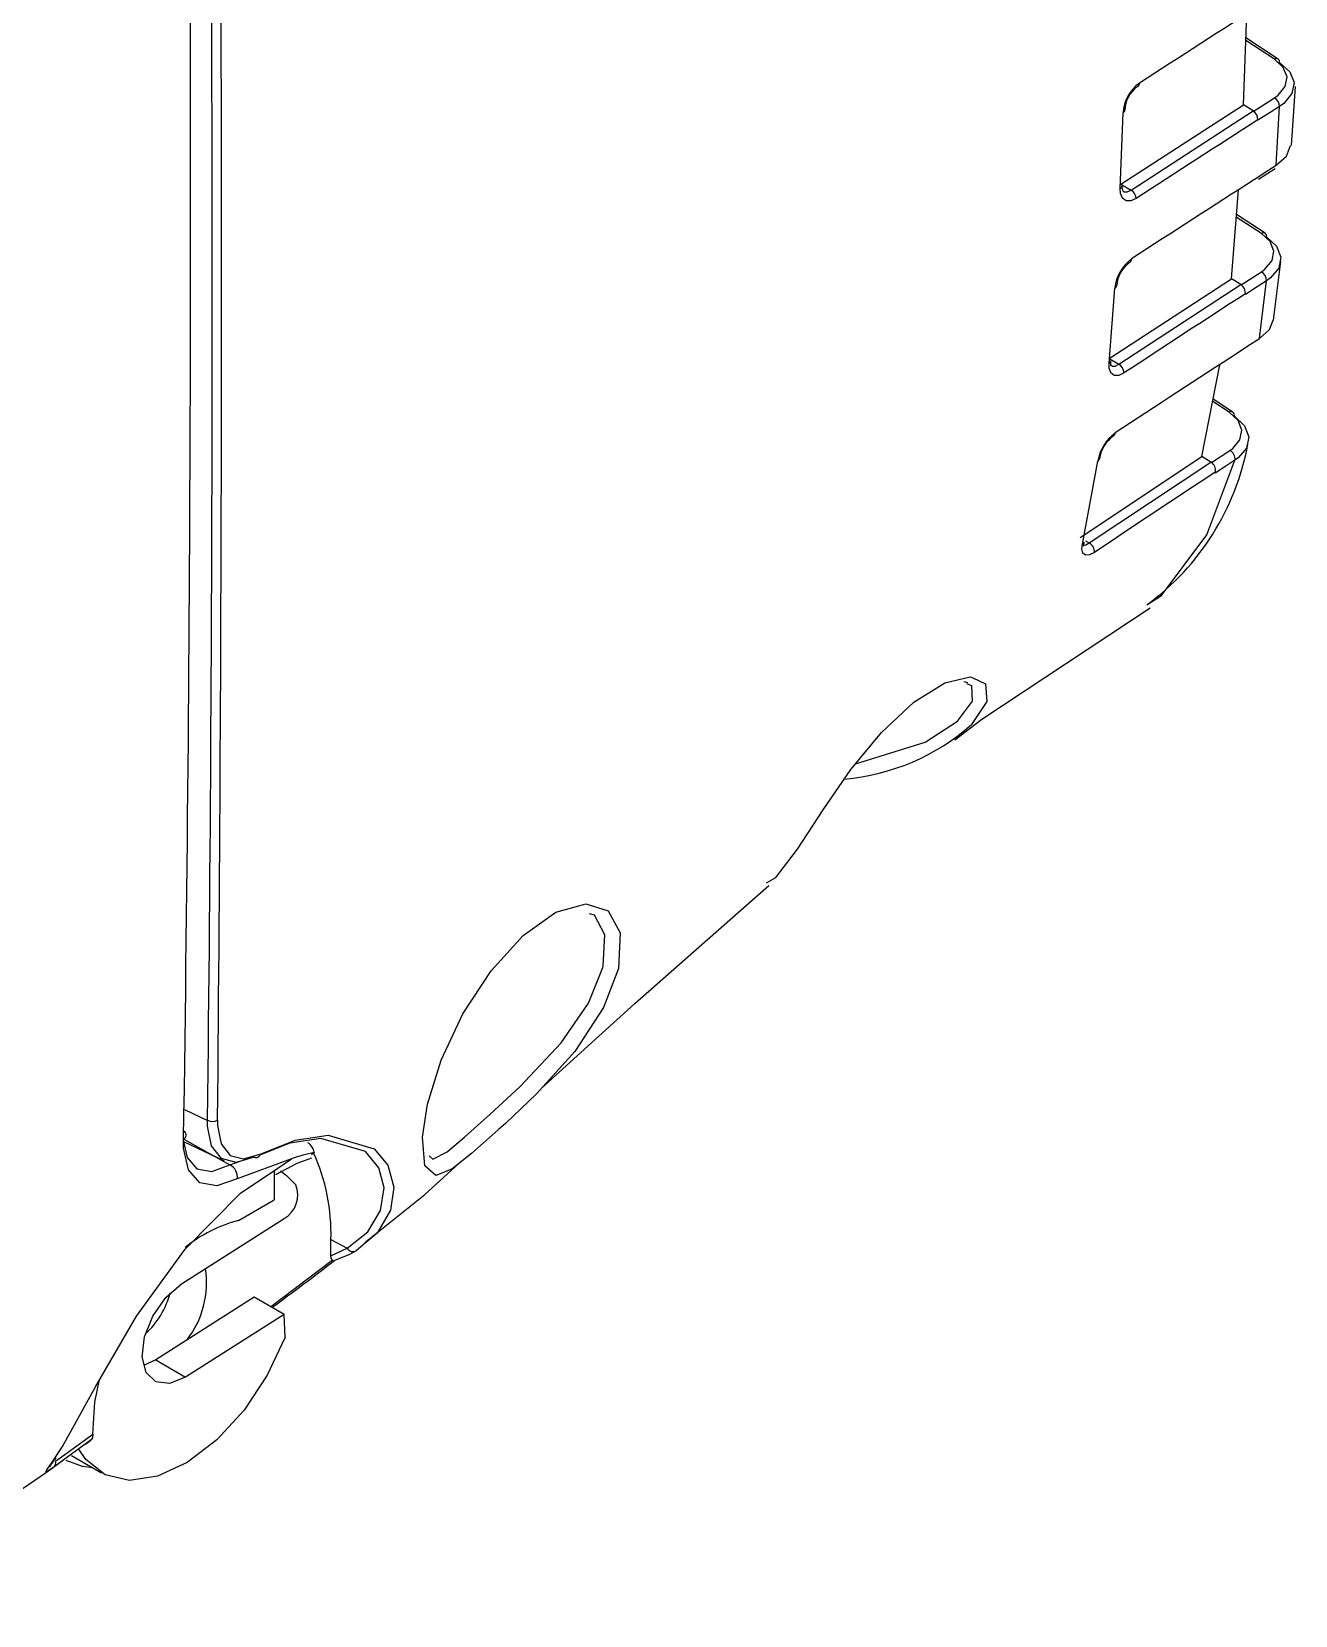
# Model space of a CAD drawing. Header units: inches. Extents: x 2.5 to 102.3, y 2 to 82.2.
# Drawn here: x 63.755 to 65.398, y 47.295 to 49.354 of the extents above; entities that cross this region are included whole.
import ezdxf

# ---------------------------------------------------------------- set-up
doc = ezdxf.new("R2010")
doc.units = ezdxf.units.IN
doc.header["$MEASUREMENT"] = 0

msp = doc.modelspace()

# ---------------------------------------------------------------- linework, layer by layer
for p, q in [((65.3308, 49.2588), (65.3352, 49.377)), ((65.3711, 49.3181), (65.3339, 49.3424)), ((65.3761, 49.3184), (65.334, 49.3458)), ((65.3934, 49.2058), (65.3983, 49.2829)), ((65.1715, 49.1559), (65.3308, 49.2588)), ((65.3436, 49.2509), (65.3308, 49.2588)), ((65.3435, 49.2504), (65.371, 49.268)), ((65.3734, 49.1803), (65.3777, 49.2568)), ((65.1706, 49.15), (65.1743, 49.2485)), ((65.1846, 49.1481), (65.3436, 49.2509)), ((65.3496, 49.2393), (65.3496, 49.2388)), ((65.3503, 49.1621), (65.372, 49.1761)), ((65.1715, 49.1559), (65.1846, 49.1481)), ((65.3454, 49.1624), (65.3454, 49.1618)), ((65.3151, 49.0328), (65.3243, 49.1483)), ((65.3541, 49.0916), (65.3215, 49.1129)), ((65.359, 49.0919), (65.3218, 49.1162)), ((65.3701, 48.9789), (65.3796, 49.0551)), ((65.156, 48.9292), (65.3151, 49.0328)), ((65.3275, 49.0251), (65.3151, 49.0328)), ((65.3279, 49.0248), (65.3541, 49.0417)), ((65.156, 48.9229), (65.1637, 49.0205)), ((65.1687, 48.9216), (65.3275, 49.0251)), ((65.3335, 49.0131), (65.3334, 49.0124)), ((65.156, 48.9292), (65.1687, 48.9216)), ((65.3244, 48.9375), (65.3243, 48.9367)), ((65.2768, 48.8016), (65.3001, 48.921)), ((65.3121, 48.8592), (65.2908, 48.8732)), ((65.3171, 48.8594), (65.2914, 48.8762)), ((65.1183, 48.6963), (65.2768, 48.8016)), ((65.2886, 48.7943), (65.2768, 48.8016)), ((65.2891, 48.7939), (65.3132, 48.8096)), ((65.1215, 48.6877), (65.1413, 48.7956)), ((65.1303, 48.6892), (65.2886, 48.7943)), ((65.2942, 48.7812), (65.2939, 48.78)), ((65.1254, 48.6921), (65.1303, 48.6892)), ((64.9673, 48.5093), (64.972, 48.5078)), ((63.9535, 47.9527), (63.9837, 47.9385)), ((63.9526, 47.9109), (64.0055, 47.886)), ((63.9527, 47.9139), (64.0128, 47.8806)), ((64.0128, 47.8806), (64.026, 47.8853)), ((64.0928, 47.8886), (64.0223, 47.8625)), ((64.075, 47.8765), (64.0928, 47.8886)), ((64.1157, 47.8884), (64.1195, 47.8897)), ((64.0702, 47.8733), (64.0701, 47.835)), ((64.0238, 47.8084), (64.0701, 47.835)), ((63.9497, 47.7259), (64.0832, 47.8108)), ((64.1442, 47.7834), (64.1653, 47.7724)), ((64.1442, 47.7622), (64.1442, 47.7834)), ((64.1442, 47.7622), (64.1653, 47.7724)), ((64.1653, 47.7724), (64.1758, 47.7807)), ((64.1888, 47.7788), (64.1769, 47.769)), ((64.0442, 47.7084), (63.9163, 47.6271)), ((64.0831, 47.686), (64.0442, 47.7084)), ((64.0831, 47.686), (63.9552, 47.6047)), ((64.0844, 47.6567), (64.0831, 47.686)), ((63.9163, 47.6271), (63.9002, 47.6197)), ((63.9163, 47.6271), (63.9552, 47.6047)), ((63.8068, 47.5028), (63.8457, 47.4804))]:
    msp.add_line(p, q)
at = {"flags": 128}
for points in [[(65.371, 49.268), (65.3758, 49.2714), (65.3851, 49.2827), (65.3875, 49.2952), (65.3826, 49.3075), (65.3711, 49.3181)], [(65.3779, 49.3139), (65.3911, 49.3017), (65.3966, 49.2877), (65.3939, 49.2735), (65.3832, 49.2607), (65.3777, 49.2568)], [(65.3777, 49.2568), (65.3654, 49.2489), (65.3496, 49.2388)], [(65.3734, 49.1803), (65.3866, 49.1922), (65.3922, 49.2059)], [(65.3454, 49.1624), (65.3577, 49.1703), (65.3734, 49.1803)], [(65.1913, 49.137), (65.1844, 49.1339), (65.1782, 49.1341), (65.1736, 49.1375), (65.1711, 49.1437), (65.1706, 49.15)], [(65.1743, 49.1468), (65.1755, 49.1458), (65.1798, 49.1458), (65.1846, 49.1481)], [(65.3541, 49.0417), (65.3587, 49.045), (65.368, 49.0563), (65.3704, 49.0687), (65.3656, 49.081), (65.3541, 49.0916)], [(65.3608, 49.0873), (65.374, 49.075), (65.3795, 49.0609), (65.3768, 49.0467), (65.3661, 49.0339), (65.3609, 49.0302)], [(65.3609, 49.0302), (65.3486, 49.0222), (65.3334, 49.0124)], [(65.3515, 48.955), (65.354, 48.9731), (65.3609, 49.0302)], [(65.3515, 48.955), (65.3646, 48.9668), (65.3694, 48.9791)], [(65.3244, 48.9375), (65.3367, 48.9454), (65.3515, 48.955)], [(65.159, 48.9196), (65.159, 48.9196), (65.1585, 48.9208), (65.1582, 48.9244), (65.1584, 48.9261)], [(65.1755, 48.9102), (65.1686, 48.9071), (65.1627, 48.9071), (65.1584, 48.9103), (65.1562, 48.9164), (65.156, 48.9229)], [(65.159, 48.92), (65.16, 48.9192), (65.164, 48.9193), (65.1687, 48.9216)], [(65.3132, 48.8096), (65.3168, 48.8122), (65.3263, 48.8232), (65.3289, 48.8357), (65.3239, 48.8483), (65.3121, 48.8592)], [(65.3189, 48.8546), (65.3322, 48.8417), (65.3378, 48.827), (65.3348, 48.8126), (65.324, 48.8), (65.3198, 48.797)], [(65.2064, 48.6097), (65.2242, 48.6211), (65.2834, 48.6998), (65.3198, 48.797)], [(65.3198, 48.797), (65.3077, 48.7891), (65.2939, 48.78)], [(65.137, 48.6768), (65.1306, 48.6736), (65.1255, 48.6732), (65.122, 48.6758), (65.1208, 48.6812), (65.1215, 48.6877)], [(65.122, 48.6869), (65.1228, 48.6863), (65.126, 48.6868), (65.1303, 48.6892)], [(65.1232, 48.6852), (65.1232, 48.6852), (65.1231, 48.6865), (65.1235, 48.69), (65.1237, 48.6904)], [(64.9555, 48.4334), (64.9908, 48.4602), (65.2095, 48.6049)], [(64.7107, 48.2473), (64.7225, 48.2544), (64.7508, 48.2912), (64.7841, 48.3423), (64.8202, 48.3946), (64.8601, 48.4429), (64.9021, 48.4822), (64.9423, 48.5073), (64.9753, 48.5153), (64.9788, 48.5137)], [(64.9788, 48.5137), (64.9953, 48.5061), (64.997, 48.4832), (64.9773, 48.4532)], [(64.9591, 48.4576), (64.9784, 48.4836), (64.9778, 48.5033), (64.9711, 48.5061)], [(64.8262, 48.4019), (64.9168, 48.4301), (64.9591, 48.4576)], [(64.4175, 47.9797), (64.5392, 48.0905), (64.7137, 48.2437)], [(64.5182, 48.1359), (64.4987, 48.0851), (64.4612, 48.0281), (64.4113, 47.9728), (64.3711, 47.9346), (64.3621, 47.9264), (64.327, 47.8953), (64.3015, 47.8752), (64.2807, 47.8667), (64.2664, 47.8795), (64.2632, 47.9166), (64.2697, 47.9596), (64.2874, 48.0168), (64.3157, 48.077), (64.3523, 48.1331), (64.3941, 48.1789), (64.4368, 48.2091), (64.4663, 48.2175)], [(64.4663, 48.2175), (64.4754, 48.2201), (64.5047, 48.2107), (64.5203, 48.1822), (64.5182, 48.1359)], [(64.4978, 48.1372), (64.4983, 48.1395), (64.5004, 48.1796), (64.4867, 48.2052), (64.4803, 48.2072)], [(64.2718, 47.8922), (64.2767, 47.8881), (64.2953, 47.8974), (64.3184, 47.9169), (64.3507, 47.9462), (64.3905, 47.9831), (64.3965, 47.9889), (64.4434, 48.0393), (64.4789, 48.091), (64.4978, 48.1372)], [(64.0445, 47.8906), (64.0209, 47.8839), (64.0017, 47.8889), (63.9888, 47.9052), (63.9837, 47.931), (63.9837, 47.9385)], [(63.9967, 47.9386), (63.9966, 47.9318), (64.0012, 47.908), (64.0129, 47.893), (64.0304, 47.8884), (64.0519, 47.8946)], [(64.1758, 47.7807), (64.1919, 47.7936), (64.2087, 47.8211), (64.2134, 47.8506), (64.2065, 47.8769), (64.189, 47.8981), (64.131, 47.9151), (64.0906, 47.9088), (64.0515, 47.8934)], [(64.0519, 47.8946), (64.0977, 47.9127), (64.1407, 47.9194), (64.2005, 47.9015), (64.2182, 47.8802), (64.2259, 47.8518), (64.2217, 47.8219), (64.2042, 47.7916), (64.1888, 47.7788)], [(64.0223, 47.8625), (63.9956, 47.8532), (63.9736, 47.8573), (63.9587, 47.8743), (63.9525, 47.9024), (63.9526, 47.9138)], [(63.9526, 47.9109), (63.957, 47.8903), (63.9699, 47.8754), (63.9892, 47.8721), (64.0128, 47.8806)], [(64.1226, 47.8966), (64.1202, 47.8944), (64.1183, 47.8941)], [(63.7833, 47.4966), (63.7952, 47.5146), (63.8378, 47.5919), (63.8912, 47.6837), (63.9547, 47.7709), (64.0267, 47.8439), (64.075, 47.8765)], [(64.0724, 47.8679), (64.1002, 47.883), (64.1157, 47.8884)], [(64.1882, 47.7797), (64.2661, 47.8419), (64.3104, 47.8822)], [(64.0786, 47.8727), (64.0862, 47.8666), (64.0983, 47.8546)], [(64.0655, 47.6962), (64.1442, 47.7554), (64.146, 47.7567)], [(64.146, 47.7567), (64.1446, 47.7593), (64.1442, 47.7622)], [(64.146, 47.7567), (64.1475, 47.7556), (64.1485, 47.7559), (64.1486, 47.7561), (64.1486, 47.7562)], [(64.1769, 47.769), (64.1672, 47.7636), (64.1486, 47.7562)], [(63.9552, 47.6047), (63.9343, 47.5962), (63.9163, 47.5983), (63.9037, 47.6105), (63.8986, 47.6311), (63.9017, 47.6569), (63.9125, 47.684), (63.9293, 47.7082), (63.9497, 47.7259)], [(64.0844, 47.6567), (64.0613, 47.6073), (64.0311, 47.5618), (63.9956, 47.5231), (63.9573, 47.4938), (63.9187, 47.4759), (63.8823, 47.4704), (63.8505, 47.4778), (63.8255, 47.4976), (63.8164, 47.5111)], [(63.8344, 47.5303), (63.837, 47.572), (63.8433, 47.6014)], [(63.786, 47.4953), (63.804, 47.5083), (63.8344, 47.5303)], [(63.8344, 47.5303), (63.834, 47.5259), (63.8323, 47.523)], [(63.8323, 47.523), (63.8021, 47.5011), (63.784, 47.4881)], [(63.8323, 47.523), (63.83, 47.521), (63.8251, 47.5172)], [(63.5025, 47.2949), (63.7799, 47.4849), (63.7969, 47.4974)], [(63.784, 47.4881), (63.7786, 47.4843), (63.7751, 47.4821), (63.7733, 47.4815), (63.7746, 47.4843), (63.7814, 47.4939), (63.7833, 47.4966)], [(63.8347, 47.4867), (63.8212, 47.4885), (63.7998, 47.4964)]]:
    msp.add_lwpolyline(points, dxfattribs=at)
for centre, radius, start, end in [((-16.1035, 49.1246), 80.0652, 359.133517, 0.61428), ((-30.614, 49.009), 94.6038, 359.351656, 0.586904), ((-48.2729, 49.0193), 112.2748, 359.448535, 0.489664), ((78.36, 28.9744), 24.2056, 122.49748, 122.947), ((65.3738, 49.3142), 0.00472, 60.8818, 124.3868), ((65.3731, 49.3146), 0.00484, 352.1195, 51.8153), ((65.225, 49.2458), 0.0508, 125.5926, 176.9884), ((65.214, 49.2516), 0.0373, 123.4144, 179.5337), ((65.191, 49.2867), 0.00451, 302.7962, 5.9542), ((65.3642, 49.2563), 0.0135, 2.3447, 60.0549), ((65.1725, 49.2522), 0.00409, 295.7562, 356.769), ((78.3338, 28.9797), 24.0633, 122.65534, 123.10413), ((65.3359, 49.2395), 0.0137, 359.299, 55.8813), ((65.1689, 49.1537), 0.00406, 295.5941, 356.206), ((65.1821, 49.1513), 0.00927, 166.7914, 210.5183), ((77.5708, 30.0447), 22.692, 122.59899, 123.08037), ((65.1779, 49.1364), 0.0134, 2.5189, 60.2895), ((65.3567, 49.0876), 0.00485, 61.7443, 123.4661), ((65.356, 49.088), 0.00493, 350.9761, 51.4168), ((65.2156, 49.0161), 0.0521, 125.6286, 175.1101), ((65.2044, 49.0222), 0.0383, 123.4194, 177.644), ((65.1806, 49.0582), 0.00461, 303.8708, 3.1426), ((65.3475, 49.0301), 0.0133, 0.3874, 60.4481), ((65.1619, 49.0242), 0.00404, 295.6013, 355.4873), ((76.9719, 30.9768), 21.4654, 122.83326, 123.33657), ((65.3199, 49.0139), 0.0135, 356.6783, 55.88), ((65.1543, 48.9266), 0.00406, 295.9531, 353.7984), ((75.8722, 32.5886), 19.4556, 122.83017, 123.39391), ((65.1622, 48.91), 0.0133, 0.6744, 60.735), ((65.3148, 48.8551), 0.00492, 62.1965, 122.9515), ((65.3142, 48.8556), 0.00481, 347.629, 52.5236), ((65.1969, 48.7864), 0.0563, 125.7002, 170.525), ((65.1852, 48.7935), 0.0419, 123.5225, 172.8427), ((65.1596, 48.8322), 0.00441, 303.277, 358.6308), ((65.0087, 48.8782), 0.3334, 306.1271, 349.5351), ((65.3072, 48.7984), 0.0128, 354.0299, 61.746), ((74.0619, 35.4045), 15.994, 123.24282, 123.91894), ((65.1394, 48.7993), 0.00412, 296.9119, 352.5956), ((65.2817, 48.7836), 0.0128, 349.0635, 57.1905), ((65.1194, 48.6914), 0.0043, 298.8068, 346.4872), ((65.1244, 48.678), 0.0127, 354.5439, 62.2035), ((64.7879, 48.6667), 0.2854, 274.7784, 311.5862), ((63.9901, 47.9504), 0.0135, 241.6505, 299.248), ((63.9497, 47.9193), 0.00616, 297.4266, 57.6238), ((64.0468, 47.8951), 0.00512, 242.5122, 354.7014), ((64.172, 47.6537), 0.2479, 101.51, 108.6289), ((64.1025, 47.8928), 0.0204, 10.6559, 54.7417), ((63.8845, 47.7902), 0.2598, 358.4865, 24.1458), ((64.0043, 47.8645), 0.0182, 353.4617, 62.1781), ((64.0661, 47.8412), 0.0349, 299.3907, 22.6315), ((64.0718, 47.6276), 0.187, 104.8671, 128.8304), ((64.1727, 47.7759), 0.00811, 205.3323, 301.8522), ((61.0091, 51.8438), 5.1542, 306.3956, 307.5258), ((63.8597, 47.7275), 0.1226, 322.6317, 8.5749), ((63.8275, 47.7431), 0.1115, 312.4751, 345.0465), ((63.9938, 47.345), 0.2587, 143.2275, 146.316), ((63.7782, 47.4936), 0.00802, 316.4367, 12.2417)]:
    msp.add_arc(centre, radius, start, end)

doc.saveas('drawing.dxf')
